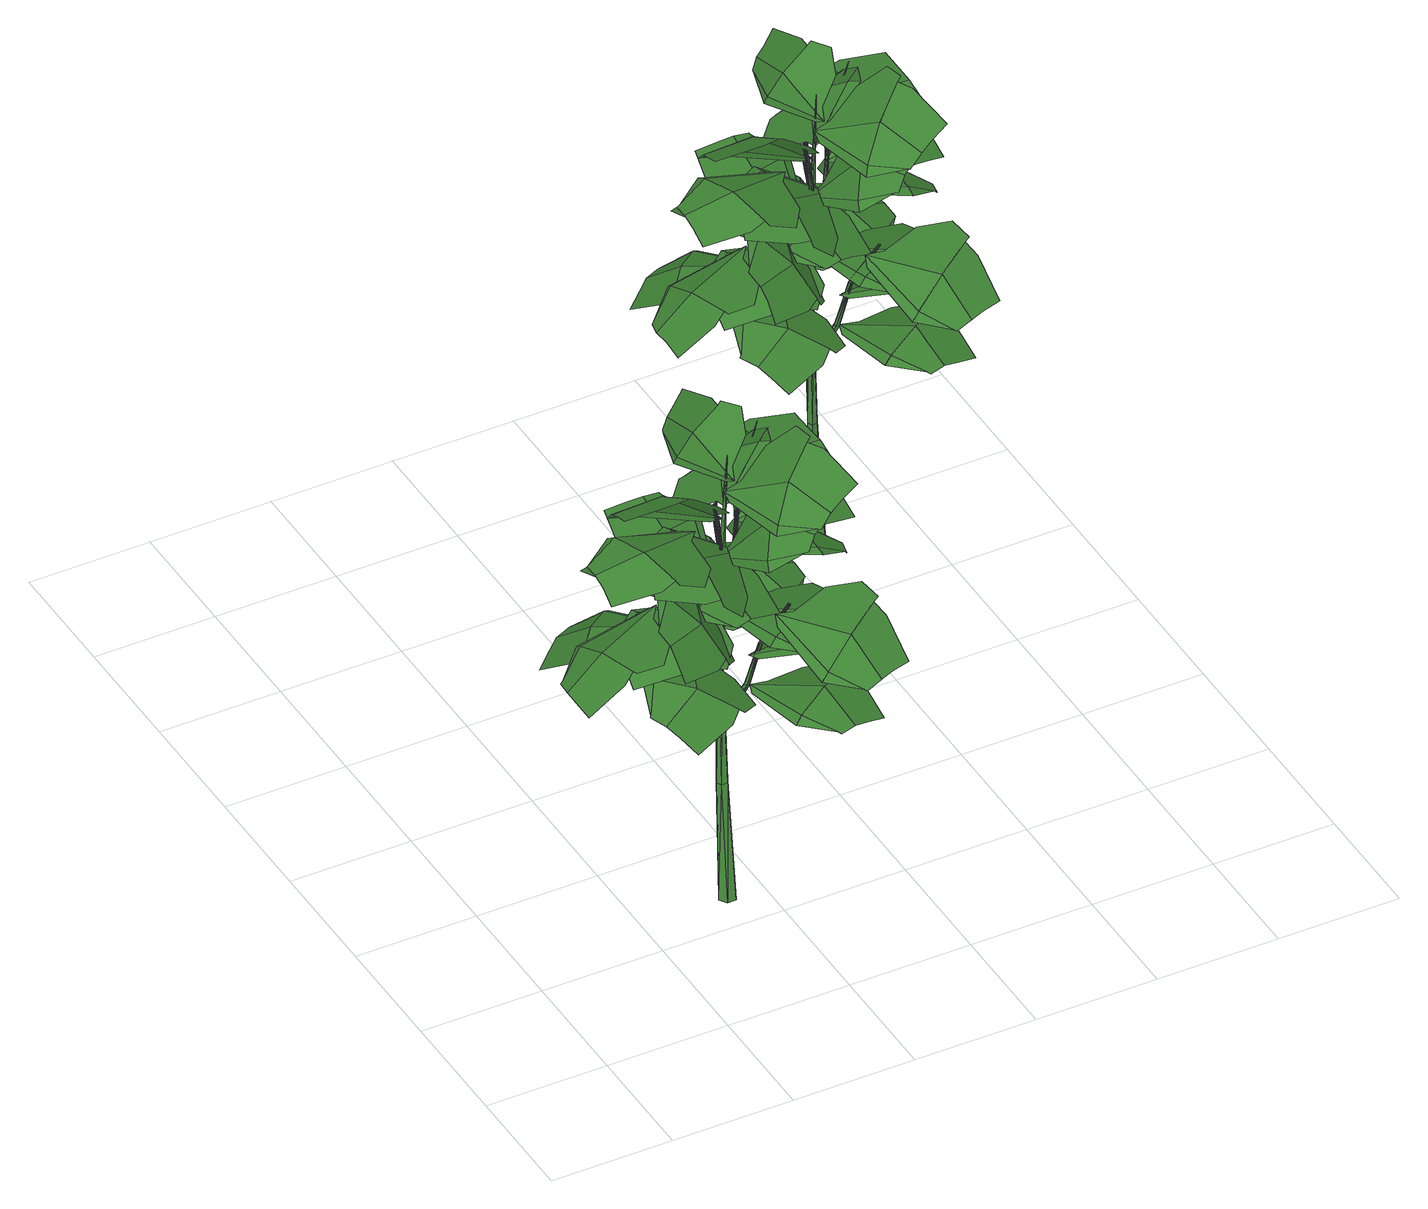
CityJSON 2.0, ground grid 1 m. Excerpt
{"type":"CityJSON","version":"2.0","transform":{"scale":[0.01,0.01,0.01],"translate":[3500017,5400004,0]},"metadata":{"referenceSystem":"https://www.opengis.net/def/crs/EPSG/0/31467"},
"CityObjects":{
"tree1":{"type":"SolitaryVegetationObject","attributes":{"species":"9999","function":"1060"},"geometry":[{"type":"MultiSurface","lod":"3","boundaries":[[[0,1,2]],[[3,4,5]],[[6,7,1]],[[6,1,0]],[[3,8,4]],[[9,10,11]],[[12,7,6]],[[13,8,3]],[[14,15,9]],[[9,15,10]],[[16,17,14]],[[14,17,15]],[[12,18,16]],[[16,18,17]],[[19,20,13]],[[21,9,11]],[[21,11,22]],[[23,20,19]],[[24,14,9]],[[24,9,21]],[[25,26,27]],[[28,16,14]],[[28,14,24]],[[25,29,30,26]],[[15,31,10]],[[12,16,28]],[[32,29,25,33]],[[34,35,15,17]],[[15,35,31]],[[33,29,32]],[[18,0,17]],[[17,0,35,34]],[[12,6,18]],[[18,6,0]],[[36,37,33]],[[38,21,22]],[[38,22,39]],[[23,37,36]],[[40,21,38]],[[41,24,40,42]],[[40,24,21]],[[43,5,44]],[[12,28,41]],[[41,28,24]],[[43,3,5]],[[45,46,47]],[[47,46,48]],[[49,3,43]],[[50,51,45]],[[45,51,46]],[[49,13,3]],[[48,52,53]],[[50,54,55,51]],[[19,13,49]],[[46,56,52]],[[46,52,48]],[[51,57,58,56]],[[51,56,46]],[[54,58,57,51,55]],[[59,60,61]],[[61,60,62]],[[2,39,63]],[[64,65,59]],[[59,65,60]],[[2,38,39]],[[66,67,64]],[[64,67,65]],[[1,38,2]],[[60,68,69,62]],[[62,69,68,70]],[[1,40,38]],[[65,71,60]],[[60,71,68]],[[7,40,1]],[[67,72,65]],[[65,72,71]],[[7,41,42,40]],[[52,59,53]],[[53,59,61]],[[12,41,7]],[[52,73,64,59]],[[56,66,64]],[[56,64,73,52]],[[35,63,31]],[[70,45,47]],[[58,66,56]],[[35,2,63]],[[68,50,45]],[[68,45,70]],[[0,2,35]],[[71,50,68]],[[74,75,76]],[[72,77,71]],[[74,78,75]],[[79,78,74]],[[79,80,78]],[[80,81,79]],[[82,81,80]],[[83,74,76]],[[83,76,84]],[[85,74,83]],[[79,86,85]],[[85,79,74]],[[81,86,79]],[[87,88,89]],[[87,90,88]],[[91,90,87]],[[92,93,91]],[[91,92,90]],[[94,93,92]],[[95,87,89]],[[95,89,96]],[[97,87,95]],[[97,91,87]],[[91,98,97]],[[93,98,91]],[[90,83,84]],[[90,84,88]],[[92,85,83]],[[92,83,90]],[[86,94,85]],[[85,94,92]],[[78,96,75]],[[78,95,96]],[[80,95,78]],[[80,97,95]],[[98,82,97]],[[97,82,80]],[[99,100,101]],[[99,101,102]],[[103,104,105]],[[106,107,108]],[[106,109,107]],[[110,109,106]],[[110,111,109]],[[112,111,110]],[[112,113,111]],[[114,113,112,115,116,103]],[[117,108,118]],[[117,106,108]],[[119,106,117]],[[119,110,106]],[[120,110,119,121]],[[120,112,110]],[[103,116,115,112,120]],[[109,122,107]],[[109,123,122]],[[111,123,109]],[[111,124,123]],[[113,124,111]],[[113,105,124]],[[103,105,113,114]],[[118,101,100]],[[100,117,118]],[[69,117,100,125]],[[125,119,117,69]],[[126,119,125,127]],[[127,120,121,119,126]],[[103,120,127]],[[128,129,130]],[[131,132,126,133]],[[134,132,131]],[[135,136,137,138,139,140]],[[141,142,143,144,145,146,147]],[[139,140,148,129,128]],[[149,150,151]],[[151,150,142,152]],[[153,154,155]],[[156,157,158,159,160,161]],[[128,130,162,163]],[[164,143,150,149,165]],[[166,155,154,167,168]],[[169,126,160,159,170,171,172]],[[167,154,173]],[[173,154,153,174]],[[175,176,177,178,179,180]],[[181,182,183,184]],[[142,150,143]],[[185,163,139,138,186,187,188]],[[161,160,132,134,189]],[[190,191,192,193]],[[194,195,196]],[[194,196,197,198]],[[199,200,201,144,143,164]],[[198,194,179]],[[183,182,202]],[[163,128,139]],[[203,204,205,206,207,208]],[[126,132,160]],[[209,210,211,212,155,166]],[[213,198,179,178,214,215,216]],[[217,153,155,212,218,219,220]],[[208,207,191,221,222]],[[223,202,182,224,225]],[[180,179,194,195,226]],[[227,192,207,206,228,229,230]],[[221,191,190]],[[192,191,207]],[[231,232,233,234,202,223]],[[235,236,237]],[[235,238,236]],[[239,238,235]],[[239,240,238]],[[241,240,239]],[[242,237,243,244]],[[244,235,237,242]],[[245,235,244]],[[245,239,235]],[[246,239,245]],[[246,241,239]],[[247,248,249]],[[247,250,248]],[[251,250,247]],[[251,252,250]],[[253,252,251]],[[253,254,252]],[[255,249,256]],[[255,247,249]],[[257,247,255]],[[257,251,247]],[[258,251,257]],[[258,253,251]],[[250,243,248]],[[250,244,243]],[[259,244,250,252]],[[252,245,244,259]],[[254,245,252]],[[254,246,245]],[[238,256,236]],[[238,255,256]],[[240,255,238]],[[240,257,255]],[[241,257,240]],[[241,258,257]],[[260,44,261]],[[260,43,44]],[[262,43,260]],[[262,49,43]],[[263,49,262]],[[263,19,49]],[[23,19,263,264]],[[29,261,26,30]],[[29,260,261]],[[33,260,29]],[[33,262,260]],[[37,262,33]],[[37,263,262]],[[23,264,263,37]],[[8,27,4]],[[8,25,27]],[[13,25,8]],[[13,33,25]],[[20,33,13]],[[20,36,33]],[[23,36,20]],[[265,266,267,268,269]],[[270,271,272,273]],[[274,73,266,275,276,277,278]],[[279,280,281,282,42]],[[283,284,0,285]],[[286,287,288]],[[289,290,291]],[[292,271,270]],[[293,294,290,289,295]],[[296,297,298]],[[299,300,301,302,303,304]],[[0,284,305]],[[306,116,294,307,308,309,310]],[[311,312,313,314,315]],[[316,317,318,319,320,321]],[[322,297,323]],[[324,325,326,327,328,329]],[[57,315,311]],[[105,104,330,322,30]],[[331,332,90,333]],[[334,55,335,336,337,338,339]],[[340,287,341]],[[342,323,297,296,343]],[[319,318,344,345,346]],[[347,348,349,350]],[[55,351,335]],[[272,271,352]],[[288,287,340,353]],[[114,354,355]],[[103,127,104]],[[356,340,341,357,358,359,360]],[[361,362,363,364,355,365]],[[366,114,355,364,367,368,369]],[[370,305,284,371,372]],[[373,374,375,121]],[[121,373,376]],[[377,376,373,378,379]],[[267,268,380]],[[371,284,283]],[[381,382,383,384,323,342]],[[224,182,181]],[[350,385,386,387,388,303,302]],[[291,290,116,389]],[[390,391,392,336,335,393]],[[115,394,395]],[[396,242,319,320,397,398,399]],[[400,351,55,401]],[[402,403,404,405,376,377]],[[90,332,328]],[[406,407,408,409,410,411]],[[412,413,414,275,266,265]],[[415,351,400]],[[416,417,418]],[[34,416,410]],[[419,332,331]],[[420,34,410,409,421,422,423]],[[329,328,332,419,424]],[[425,57,311,426,427,428,429]],[[380,267,73,430]],[[431,432,433,357,341,434]],[[435,352,271,292,436]],[[437,121,376,405,438,439,440]],[[441,183,202,234,442,443,444]],[[445,446,447]],[[448,447,446,449,450]],[[434,341,287,286,451]],[[452,272,453,454,426,311,312]],[[455,456,457,307,294,293]],[[373,378,374]],[[322,330,124,105,30]],[[458,459,279,460,461]],[[314,315,462]],[[446,463,464,445]],[[124,99,123]],[[279,460,280]],[[354,465,466]],[[347,467,348]],[[346,345,468]],[[469,470,471,472,459,458]],[[446,449,463]],[[365,355,354,465,473]],[[462,315,57,474]],[[475,476,477,478,305,370]],[[123,99,102]],[[104,127,125]],[[479,445,447,480,481,482,483]],[[484,90,328,327,485,486,487]],[[104,125,330]],[[488,0,305,478,489,490,491]],[[330,100,99]],[[330,125,100]],[[492,493,494,480,447,448]],[[71,54,50]],[[495,322,323,384,496,497,498]],[[499,272,352,500,501,502,503]],[[416,418,504,34]],[[124,330,99]],[[298,297,322,505]],[[506,507,508,509,395,510]],[[468,346,242,511]],[[411,410,416,417,512]],[[510,395,394,513,514]],[[302,301,515,467,347]],[[282,42,279,459]],[[123,102,122]],[[347,350,302]],[[54,71,77]],[[242,346,319]],[[516,517,518,500,352,435]],[[394,513,519]],[[394,519,520,115]],[[73,267,266]],[[116,290,294]],[[393,335,351,415,521]],[[354,466,522,114]],[[523,282,459,472,524,525,526]],[[527,115,395,509,528,529,530]]]}]},
"tree2":{"type":"SolitaryVegetationObject","attributes":{"species":"9999","function":"1060"},"geometry":[{"type":"MultiSurface","lod":"3","boundaries":[[[531,532,533]],[[534,535,536]],[[537,538,532]],[[537,532,531]],[[534,539,535]],[[540,541,542]],[[543,538,537]],[[544,539,534]],[[545,546,540]],[[540,546,541]],[[544,547,539]],[[548,549,545]],[[545,549,546]],[[550,547,544]],[[550,551,547]],[[552,540,542]],[[552,542,553]],[[554,551,550]],[[555,545,540]],[[555,540,552]],[[556,557,558]],[[559,548,545]],[[559,545,555]],[[556,560,561,557]],[[546,562,541]],[[543,548,559]],[[563,560,556,564]],[[565,566,546,549]],[[546,566,562]],[[564,567,560,563]],[[548,531,549]],[[549,531,566,565]],[[568,567,564]],[[543,537,548]],[[548,537,531]],[[568,569,567]],[[570,552,553]],[[570,553,571]],[[554,569,568]],[[572,552,570]],[[573,555,572,574]],[[572,555,552]],[[575,536,576]],[[543,559,573]],[[573,559,555]],[[575,534,536]],[[577,578,579]],[[579,578,580]],[[581,534,575]],[[582,583,577]],[[577,583,578]],[[581,544,534]],[[580,584,585]],[[582,586,587,583]],[[588,544,581]],[[578,589,584]],[[578,584,580]],[[588,550,544]],[[583,590,591,589]],[[583,589,578]],[[554,550,588]],[[586,591,590,583,587]],[[592,593,594]],[[594,593,595]],[[533,571,596]],[[597,598,592]],[[592,598,593]],[[533,570,571]],[[599,600,597]],[[597,600,598]],[[532,570,533]],[[593,601,602,595]],[[595,602,601,603]],[[532,572,570]],[[598,604,593]],[[593,604,601]],[[538,572,532]],[[600,605,598]],[[598,605,604]],[[538,573,574,572]],[[584,592,585]],[[585,592,594]],[[543,573,538]],[[584,606,597,592]],[[589,599,597]],[[589,597,606,584]],[[566,596,562]],[[603,577,579]],[[591,599,589]],[[566,533,596]],[[601,582,577]],[[601,577,603]],[[531,533,566]],[[604,582,601]],[[607,608,609]],[[605,610,604]],[[607,611,608]],[[612,611,607]],[[612,613,611]],[[613,614,612]],[[615,614,613]],[[616,607,609]],[[616,609,617]],[[618,607,616]],[[612,619,618]],[[618,612,607]],[[614,619,612]],[[620,621,622]],[[620,623,621]],[[624,623,620]],[[625,626,624]],[[624,625,623]],[[619,626,625]],[[627,620,622]],[[627,622,628]],[[629,620,627]],[[629,624,620]],[[624,630,629]],[[626,630,624]],[[623,616,617]],[[623,617,621]],[[625,618,616]],[[625,616,623]],[[618,619,625]],[[611,628,608]],[[611,627,628]],[[613,627,611]],[[613,629,627]],[[630,615,629]],[[629,615,613]],[[631,632,633]],[[631,633,634]],[[635,636,637]],[[638,639,640]],[[638,641,639]],[[642,641,638]],[[642,643,641]],[[644,643,642]],[[644,645,643]],[[646,645,644,647,648,635]],[[649,640,650]],[[649,638,640]],[[651,638,649]],[[651,642,638]],[[652,642,651,653]],[[652,644,642]],[[635,648,647,644,652]],[[641,654,639]],[[641,655,654]],[[643,655,641]],[[643,656,655]],[[645,656,643]],[[645,637,656]],[[635,637,645,646]],[[650,633,632]],[[632,649,650]],[[602,649,632,657]],[[657,651,649,602]],[[658,651,657,659]],[[659,652,653,651,658]],[[635,652,659]],[[660,661,662]],[[663,664,658,665]],[[666,664,663]],[[667,668,669,670,671,672]],[[673,674,675,676,677,678,679]],[[671,672,680,661,660]],[[681,682,683]],[[683,682,674,684]],[[685,686,687]],[[688,689,690,691,692,693]],[[660,662,694,695]],[[696,675,682,681,697]],[[698,687,686,699,700]],[[701,658,692,691,702,703,704]],[[699,686,705]],[[705,686,685,706]],[[707,708,709,710,711,712]],[[713,714,715,716]],[[674,682,675]],[[717,695,671,670,718,719,720]],[[693,692,664,666,721]],[[722,723,724,725]],[[726,727,728]],[[726,728,729,730]],[[731,732,733,676,675,696]],[[730,726,711]],[[715,714,734]],[[695,660,671]],[[735,736,737,738,739,740]],[[658,664,692]],[[741,742,743,744,687,698]],[[745,730,711,710,746,747,748]],[[749,685,687,744,750,751,752]],[[740,739,723,753,754]],[[755,734,714,756,757]],[[712,711,726,727,758]],[[759,724,739,738,760,761,762]],[[753,723,722]],[[724,723,739]],[[763,764,765,766,734,755]],[[767,768,769]],[[767,770,768]],[[771,770,767]],[[771,772,770]],[[773,772,771]],[[773,774,772]],[[775,769,776,777]],[[777,767,769,775]],[[778,767,777]],[[778,771,767]],[[773,771,778]],[[779,780,781]],[[779,782,780]],[[783,782,779]],[[783,784,782]],[[785,784,783]],[[785,786,784]],[[787,781,788]],[[787,779,781]],[[772,779,787]],[[772,783,779]],[[789,783,772]],[[789,785,783]],[[782,776,780]],[[782,777,776]],[[790,777,782,784]],[[784,778,777,790]],[[786,778,784]],[[786,773,778]],[[770,788,768]],[[770,787,788]],[[772,787,770]],[[774,789,772]],[[791,576,792]],[[791,575,576]],[[793,575,791]],[[793,581,575]],[[569,581,793]],[[569,588,581]],[[554,588,569,794]],[[560,792,557,561]],[[560,791,792]],[[567,791,560]],[[567,793,791]],[[569,793,567]],[[554,794,569]],[[539,558,535]],[[539,556,558]],[[547,556,539]],[[547,564,556]],[[551,564,547]],[[551,568,564]],[[554,568,551]],[[795,796,797,798,799]],[[800,801,802,803]],[[804,606,796,805,806,807,808]],[[809,810,811,812,574]],[[813,814,531,815]],[[816,817,818]],[[819,820,821]],[[822,801,800]],[[823,824,820,819,825]],[[826,827,828]],[[829,830,831,832,833,834]],[[531,814,835]],[[836,648,824,837,838,839,840]],[[841,842,843,844,845]],[[846,847,848,849,850,851]],[[852,827,853]],[[854,855,856,857,858,859]],[[590,845,841]],[[637,636,860,852,561]],[[861,862,623,863]],[[864,587,865,866,867,868,869]],[[870,817,871]],[[872,853,827,826,873]],[[849,848,874,875,876]],[[877,878,879,880]],[[587,881,865]],[[802,801,882]],[[818,817,870,883]],[[646,884,885]],[[635,659,636]],[[886,870,871,887,888,889,890]],[[891,892,893,894,885,895]],[[896,646,885,894,897,898,899]],[[900,835,814,901,902]],[[903,904,905,653]],[[653,903,906]],[[907,906,903,908,909]],[[797,798,910]],[[901,814,813]],[[911,912,913,914,853,872]],[[756,714,713]],[[880,915,916,917,918,833,832]],[[821,820,648,919]],[[920,921,922,866,865,923]],[[647,924,925]],[[926,775,849,850,927,928,929]],[[930,881,587,931]],[[932,933,934,935,906,907]],[[623,862,858]],[[936,937,938,939,940,941]],[[942,943,944,805,796,795]],[[945,881,930]],[[946,947,948]],[[565,946,940]],[[949,862,861]],[[950,565,940,939,951,952,953]],[[859,858,862,949,954]],[[955,590,841,956,957,958,959]],[[910,797,606,960]],[[961,962,963,887,871,964]],[[965,882,801,822,966]],[[967,653,906,935,968,969,970]],[[971,715,734,766,972,973,974]],[[975,976,977]],[[978,977,976,979,980]],[[964,871,817,816,981]],[[982,802,983,984,956,841,842]],[[985,986,987,837,824,823]],[[903,908,904]],[[852,860,656,637,561]],[[988,989,809,990,991]],[[844,845,992]],[[976,993,994,975]],[[656,631,655]],[[809,990,810]],[[884,995,996]],[[877,997,878]],[[876,875,998]],[[999,1000,1001,1002,989,988]],[[976,979,993]],[[895,885,884,995,1003]],[[992,845,590,1004]],[[1005,1006,1007,1008,835,900]],[[655,631,634]],[[636,659,657]],[[1009,975,977,1010,1011,1012,1013]],[[1014,623,858,857,1015,1016,1017]],[[636,657,860]],[[1018,531,835,1008,1019,1020,1021]],[[860,632,631]],[[860,657,632]],[[1022,1023,1024,1010,977,978]],[[604,586,582]],[[1025,852,853,914,1026,1027,1028]],[[1029,802,882,1030,1031,1032,1033]],[[946,948,1034,565]],[[656,860,631]],[[828,827,852,1035]],[[1036,1037,1038,1039,925,1040]],[[998,876,775,1041]],[[941,940,946,947,1042]],[[1040,925,924,1043,1044]],[[832,831,1045,997,877]],[[812,574,809,989]],[[655,634,654]],[[877,880,832]],[[586,604,610]],[[775,876,849]],[[1046,1047,1048,1030,882,965]],[[924,1043,1049]],[[924,1049,1050,647]],[[606,797,796]],[[648,820,824]],[[923,865,881,945,1051]],[[884,996,1052,646]],[[1053,812,989,1002,1054,1055,1056]],[[1057,647,925,1039,1058,1059,1060]]]}]}
},
"vertices":[
[199,174,296],[200,173,296],[185,164,254],[178,158,304],[173,147,276],[172,146,277],[214,195,339],[215,194,339],[179,158,304],[182,164,255],[170,148,211],[169,146,212],[233,202,381],[179,169,331],[197,173,297],[182,166,255],[213,194,340],[197,174,297],[214,195,340],[187,178,361],[187,178,360],[183,162,255],[171,144,212],[186,186,389],[198,172,297],[180,158,304],[175,145,277],[175,146,276],[214,193,340],[180,157,305],[175,145,278],[172,149,210],[180,168,329],[180,168,331],[185,167,258],[184,166,254],[188,178,360],[188,177,361],[185,162,255],[173,144,211],[199,172,297],[215,194,340],[206,181,315],[178,157,305],[172,145,277],[152,155,228],[152,157,227],[174,145,186],[173,147,185],[179,168,331],[140,162,271],[139,164,270],[150,157,227],[171,147,184],[117,179,313],[129,171,290],[137,164,270],[125,173,296],[116,179,313],[149,155,227],[150,153,227],[169,145,184],[171,143,185],[174,147,210],[137,162,270],[137,161,270],[115,178,313],[116,177,313],[151,154,228],[169,143,188],[173,143,186],[139,161,271],[116,177,314],[141,160,255],[184,127,207],[169,144,163],[170,142,162],[117,178,314],[183,129,207],[189,117,251],[189,118,251],[202,96,295],[202,97,295],[186,127,206],[173,142,162],[191,117,250],[203,96,295],[186,130,207],[174,144,162],[173,146,163],[187,128,206],[191,119,251],[192,118,250],[204,98,295],[204,97,295],[184,130,208],[171,146,164],[190,119,251],[203,98,296],[174,138,113],[169,138,113],[168,127,12],[175,127,12],[174,139,415],[175,144,314],[176,146,314],[169,146,112],[174,139,12],[167,139,12],[174,146,112],[170,149,213],[173,149,213],[172,148,314],[175,148,314],[174,144,365],[173,144,353],[173,142,380],[167,142,113],[164,133,12],[169,147,213],[171,146,314],[170,146,282],[178,133,12],[176,142,112],[175,147,213],[170,144,213],[171,145,278],[173,144,314],[133,146,356],[104,137,358],[130,154,355],[109,164,279],[110,156,282],[164,151,276],[84,147,272],[97,112,350],[92,97,341],[126,83,334],[139,83,333],[138,114,350],[100,123,356],[149,136,243],[148,150,246],[125,94,249],[151,78,231],[155,76,228],[170,88,221],[167,114,228],[102,137,358],[84,89,243],[99,112,255],[92,117,254],[138,149,247],[149,148,306],[108,107,331],[128,92,309],[80,120,266],[78,104,258],[111,90,270],[123,90,276],[115,123,285],[80,132,270],[177,145,325],[184,140,322],[91,77,238],[83,87,242],[93,75,313],[90,86,323],[88,84,322],[162,133,277],[124,85,274],[143,81,269],[159,102,271],[102,112,334],[140,146,311],[54,106,360],[52,89,355],[87,77,364],[99,78,369],[91,112,375],[54,118,363],[229,78,257],[232,87,258],[181,119,242],[185,110,243],[176,128,324],[139,78,330],[153,76,317],[169,98,314],[82,146,271],[62,161,265],[61,154,270],[119,145,293],[112,150,287],[84,144,369],[57,133,362],[82,151,364],[137,140,358],[145,134,359],[98,69,230],[107,58,219],[142,71,225],[241,117,250],[36,114,255],[37,96,253],[62,88,279],[70,90,288],[63,124,284],[36,127,255],[95,69,302],[98,61,286],[132,74,277],[142,81,279],[136,123,361],[100,73,368],[118,69,362],[134,90,359],[148,135,300],[144,79,274],[155,93,264],[156,117,275],[40,142,254],[38,141,253],[269,91,245],[259,80,249],[262,79,249],[55,132,361],[110,133,292],[71,85,289],[90,80,293],[107,101,294],[275,99,236],[283,110,225],[259,139,227],[249,146,231],[166,135,336],[174,148,309],[172,147,309],[167,136,337],[160,130,364],[161,131,365],[151,118,392],[169,140,322],[173,145,308],[166,134,336],[161,129,364],[151,117,392],[168,135,337],[174,145,308],[175,146,309],[167,134,336],[162,129,365],[162,129,364],[152,118,392],[152,117,392],[168,136,337],[175,147,310],[162,130,365],[152,118,393],[162,129,363],[179,156,305],[173,144,277],[179,167,331],[187,177,361],[187,182,375],[77,220,227],[90,192,251],[113,214,242],[91,226,227],[89,227,225],[197,36,268],[203,38,274],[191,97,291],[189,89,285],[127,160,254],[68,165,249],[65,160,249],[73,142,250],[100,142,252],[264,178,329],[267,174,322],[212,178,312],[203,181,314],[257,146,287],[257,154,289],[205,167,294],[263,187,235],[242,167,240],[245,162,234],[207,62,388],[185,81,386],[182,78,379],[224,22,261],[219,64,397],[203,98,408],[209,60,388],[203,62,274],[185,84,281],[178,80,277],[158,177,456],[149,174,446],[142,171,440],[163,171,418],[187,177,430],[182,178,438],[257,188,289],[185,138,388],[229,118,421],[233,121,423],[232,141,419],[211,148,404],[163,128,310],[168,91,299],[155,88,298],[153,90,298],[135,112,306],[238,89,380],[223,81,375],[212,75,372],[195,110,368],[220,135,375],[228,125,377],[175,145,271],[213,100,285],[242,50,205],[258,54,200],[259,90,208],[255,101,213],[225,84,221],[230,46,209],[173,144,213],[190,63,212],[197,67,216],[184,119,205],[127,184,286],[155,221,271],[126,239,266],[121,242,265],[104,233,269],[107,208,278],[180,160,239],[228,193,255],[218,63,274],[204,60,273],[203,68,364],[201,69,363],[179,86,352],[142,157,413],[137,152,412],[173,138,392],[180,139,389],[179,198,267],[229,51,290],[189,157,235],[222,179,382],[199,198,368],[185,172,243],[210,223,260],[208,228,261],[188,227,257],[178,204,249],[231,220,355],[226,230,341],[190,219,340],[179,213,343],[235,212,365],[175,157,360],[176,216,339],[163,204,330],[162,179,339],[287,172,269],[282,158,273],[283,158,271],[178,197,316],[185,201,313],[175,154,284],[148,185,322],[150,223,328],[165,223,324],[164,225,325],[119,219,237],[230,67,270],[246,71,264],[247,107,273],[243,118,278],[182,146,397],[199,157,412],[203,171,427],[190,178,432],[173,133,376],[172,238,238],[159,249,231],[132,244,255],[181,230,242],[117,169,365],[125,148,389],[179,140,332],[224,138,376],[223,155,365],[204,156,346],[184,192,263],[137,170,286],[137,224,327],[119,225,325],[112,189,319],[114,176,317],[205,260,255],[192,270,264],[179,243,286],[178,231,292],[205,222,270],[214,254,249],[67,212,224],[53,201,219],[62,172,241],[188,217,245],[221,215,242],[220,245,239],[223,214,234],[215,45,209],[183,179,265],[174,233,295],[160,219,298],[164,196,285],[217,43,208],[138,168,297],[193,146,303],[197,149,301],[195,167,295],[170,175,293],[142,169,251],[259,213,240],[255,231,240],[221,229,255],[263,201,240],[239,23,264],[226,20,260],[159,151,288],[109,175,317],[105,161,303],[127,151,291],[194,125,239],[250,150,228],[235,159,219],[210,148,224],[204,207,330],[214,147,340],[242,163,345],[247,126,333],[232,124,333],[234,123,333],[265,188,235],[180,94,295],[196,98,289],[197,135,298],[231,69,401],[247,74,406],[237,108,419],[288,208,339],[249,203,346],[288,195,332],[290,196,332],[128,108,302],[207,143,336],[201,198,329],[240,200,373],[229,174,384],[135,164,433],[177,80,346],[285,221,342],[283,238,345],[247,239,352],[235,234,354],[242,202,372],[122,163,295],[288,183,263],[290,199,253],[262,218,270],[252,221,277],[218,203,331],[272,181,337],[277,183,336],[275,202,329],[249,210,328],[200,124,207],[259,104,212],[257,123,205],[232,131,203],[208,184,292],[251,225,276],[233,232,274],[214,214,281],[259,129,329],[276,133,324],[277,170,333],[188,141,272],[247,121,276],[245,140,270],[220,148,268],[204,92,292],[258,70,296],[263,73,297],[260,92,299],[235,101,297],[191,171,251],[172,136,270],[85,140,390],[82,125,398],[118,116,406],[131,117,406],[86,152,384],[169,131,322],[220,247,239],[89,161,373],[87,161,374],[135,165,435],[251,28,264],[267,33,263],[264,62,287],[114,172,358],[165,149,350],[189,219,244],[183,144,367],[208,192,322],[233,239,355],[214,242,347],[204,222,333],[165,138,364],[131,112,409],[147,102,403],[162,113,384],
[457,516,296],[458,514,296],[444,506,254],[437,500,304],[432,489,276],[430,488,277],[473,537,339],[474,536,339],[438,500,304],[440,505,255],[428,490,211],[427,487,212],[492,543,381],[437,510,331],[455,514,297],[441,507,255],[438,510,331],[472,536,340],[456,515,297],[445,520,361],[446,520,360],[442,504,255],[429,485,212],[444,527,389],[456,513,297],[439,499,304],[433,486,277],[433,488,276],[472,535,340],[439,498,305],[433,487,278],[431,490,210],[439,509,329],[439,510,331],[444,508,258],[443,507,254],[439,509,331],[446,519,360],[446,519,361],[443,504,255],[432,486,211],[458,513,297],[473,535,340],[464,522,315],[437,498,305],[430,486,277],[411,497,228],[410,498,227],[433,487,186],[432,489,185],[437,509,331],[398,504,271],[397,505,270],[408,498,227],[429,489,184],[375,520,313],[387,512,290],[445,519,361],[396,505,270],[383,514,296],[374,520,313],[407,497,227],[408,495,227],[428,486,184],[429,484,185],[432,488,210],[395,504,270],[396,502,270],[373,519,313],[374,518,313],[410,495,228],[428,485,188],[431,484,186],[397,502,271],[375,518,314],[400,502,255],[442,468,207],[428,486,163],[428,483,162],[375,519,314],[441,470,207],[448,458,251],[447,459,251],[461,438,295],[460,439,295],[444,468,206],[431,483,162],[449,458,250],[462,438,295],[445,471,207],[433,485,162],[432,487,163],[445,470,206],[449,460,251],[450,459,250],[462,439,295],[443,472,208],[429,488,164],[448,461,251],[461,439,296],[432,480,113],[428,479,113],[426,469,12],[433,469,12],[432,481,415],[433,485,314],[434,487,314],[428,487,112],[433,481,12],[426,480,12],[432,487,112],[428,491,213],[432,491,213],[431,489,314],[433,489,314],[433,485,365],[431,486,353],[432,484,380],[426,483,113],[423,474,12],[427,488,213],[430,487,314],[429,487,282],[436,475,12],[434,483,112],[433,488,213],[429,485,213],[430,486,278],[431,485,314],[391,487,356],[363,479,358],[389,496,355],[367,505,279],[368,497,282],[422,492,276],[342,488,272],[355,454,350],[350,438,341],[384,425,334],[397,424,333],[396,455,350],[358,465,356],[407,477,243],[406,491,246],[384,435,249],[410,420,231],[414,417,228],[428,429,221],[426,455,228],[360,478,358],[343,431,243],[357,454,255],[350,459,254],[396,490,247],[407,490,306],[367,448,331],[387,433,309],[338,462,266],[337,445,258],[370,431,270],[381,431,276],[374,465,285],[338,474,270],[435,487,325],[442,481,322],[350,418,238],[341,429,242],[351,416,313],[348,427,323],[346,425,322],[421,475,277],[382,426,274],[401,422,269],[418,443,271],[360,453,334],[399,488,311],[312,447,360],[311,430,355],[345,419,364],[357,420,369],[349,454,375],[312,460,363],[488,419,257],[490,428,258],[440,460,242],[444,452,243],[434,470,324],[397,420,330],[412,418,317],[427,439,314],[340,487,271],[321,502,265],[320,496,270],[377,486,293],[371,491,287],[342,485,369],[316,474,362],[341,493,364],[395,481,358],[403,475,359],[357,411,230],[366,400,219],[400,412,225],[499,459,250],[295,456,255],[295,438,253],[320,429,279],[329,431,288],[321,466,284],[294,469,255],[354,410,302],[356,402,286],[390,415,277],[401,422,279],[395,464,361],[358,414,368],[377,410,362],[392,432,359],[406,477,300],[403,420,274],[413,434,264],[415,458,275],[299,483,254],[297,482,253],[528,432,245],[518,422,249],[520,421,249],[313,473,361],[368,475,292],[330,426,289],[349,422,293],[365,443,294],[533,440,236],[541,452,225],[517,481,227],[507,487,231],[424,477,336],[432,489,309],[431,488,309],[425,478,337],[419,472,364],[420,472,365],[409,459,392],[410,460,392],[428,482,322],[431,487,308],[425,476,336],[419,471,364],[427,476,337],[433,486,308],[434,487,309],[426,475,336],[421,471,365],[420,470,364],[411,459,392],[410,459,392],[426,477,337],[433,489,310],[410,460,393],[420,471,363],[438,498,305],[432,485,277],[438,509,331],[445,523,375],[335,561,227],[349,534,251],[371,556,242],[349,567,227],[347,568,225],[456,378,268],[462,380,274],[449,438,291],[447,431,285],[385,502,254],[327,506,249],[323,502,249],[332,484,250],[358,484,252],[522,520,329],[526,515,322],[471,519,312],[462,522,314],[515,487,287],[516,496,289],[463,508,294],[522,528,235],[500,508,240],[503,503,234],[466,403,388],[443,423,386],[440,419,379],[482,363,261],[478,405,397],[462,439,408],[467,402,388],[461,403,274],[443,426,281],[436,422,277],[417,519,456],[407,515,446],[400,513,440],[421,512,418],[445,519,430],[440,519,438],[515,529,289],[443,480,388],[488,460,421],[492,463,423],[491,482,419],[470,489,404],[421,470,310],[426,432,299],[413,429,298],[411,431,298],[393,453,306],[497,430,380],[481,423,375],[470,416,372],[454,452,368],[478,476,375],[486,466,377],[433,486,271],[471,442,285],[500,391,205],[517,395,200],[518,432,208],[513,443,213],[484,425,221],[488,388,209],[432,485,213],[448,405,212],[455,409,216],[442,460,205],[386,525,286],[414,562,271],[384,581,266],[380,584,265],[363,575,269],[365,549,278],[439,501,239],[486,534,255],[476,405,274],[463,402,273],[461,409,364],[459,411,363],[438,428,352],[401,499,413],[396,494,412],[431,479,392],[438,480,389],[437,540,267],[488,392,290],[447,499,235],[480,521,382],[458,540,368],[444,514,243],[469,564,260],[466,569,261],[446,569,257],[437,545,249],[490,561,355],[485,571,341],[448,561,340],[438,555,343],[494,554,365],[433,498,360],[435,557,339],[421,545,330],[421,520,339],[545,513,269],[540,500,273],[542,500,271],[436,539,316],[443,543,313],[434,496,284],[406,526,322],[409,565,328],[423,564,324],[422,566,325],[377,560,237],[488,408,270],[505,412,264],[505,449,273],[501,460,278],[440,487,397],[457,498,412],[461,512,427],[449,520,432],[431,475,376],[430,579,238],[418,591,231],[390,586,255],[439,571,242],[375,510,365],[384,489,389],[438,481,332],[482,480,376],[482,496,365],[463,497,346],[442,533,263],[396,511,286],[396,565,327],[378,566,325],[370,530,319],[372,518,317],[463,602,255],[450,611,264],[437,584,286],[436,573,292],[463,564,270],[472,595,249],[325,553,224],[312,543,219],[320,513,241],[446,558,245],[479,557,242],[479,586,239],[481,555,234],[473,387,209],[442,520,265],[432,574,295],[418,560,298],[422,537,285],[475,385,208],[397,509,297],[451,487,303],[456,490,301],[454,509,295],[428,517,293],[400,511,251],[518,555,240],[513,572,240],[479,570,255],[521,542,240],[497,364,264],[484,362,260],[417,493,288],[367,516,317],[363,502,303],[385,492,291],[452,466,239],[508,491,228],[493,501,219],[469,490,224],[463,549,330],[473,488,340],[501,504,345],[506,467,333],[491,466,333],[492,464,333],[524,530,235],[438,436,295],[455,440,289],[456,476,298],[489,410,401],[505,416,406],[495,450,419],[546,550,339],[508,544,346],[546,536,332],[548,538,332],[386,449,302],[466,484,336],[460,540,329],[499,542,373],[487,515,384],[394,506,433],[436,422,346],[544,562,342],[542,580,345],[505,580,352],[493,575,354],[500,544,372],[380,505,295],[546,525,263],[548,540,253],[520,560,270],[511,562,277],[476,544,331],[531,522,337],[535,525,336],[533,543,329],[508,552,328],[459,465,207],[518,446,212],[516,464,205],[490,473,203],[467,525,292],[510,567,276],[491,573,274],[473,555,281],[518,471,329],[534,475,324],[535,511,333],[447,482,272],[506,462,276],[503,481,270],[478,489,268],[463,434,292],[517,411,296],[522,414,297],[519,434,299],[494,442,297],[449,513,251],[430,477,270],[343,482,390],[341,466,398],[376,457,406],[389,459,406],[345,493,384],[428,472,322],[479,589,239],[348,503,373],[346,502,374],[393,506,435],[509,369,264],[526,375,263],[523,403,287],[373,514,358],[424,491,350],[447,560,244],[442,486,367],[467,533,322],[491,580,355],[473,583,347],[463,563,333],[424,480,364],[390,454,409],[406,443,403],[420,455,384]
]}
